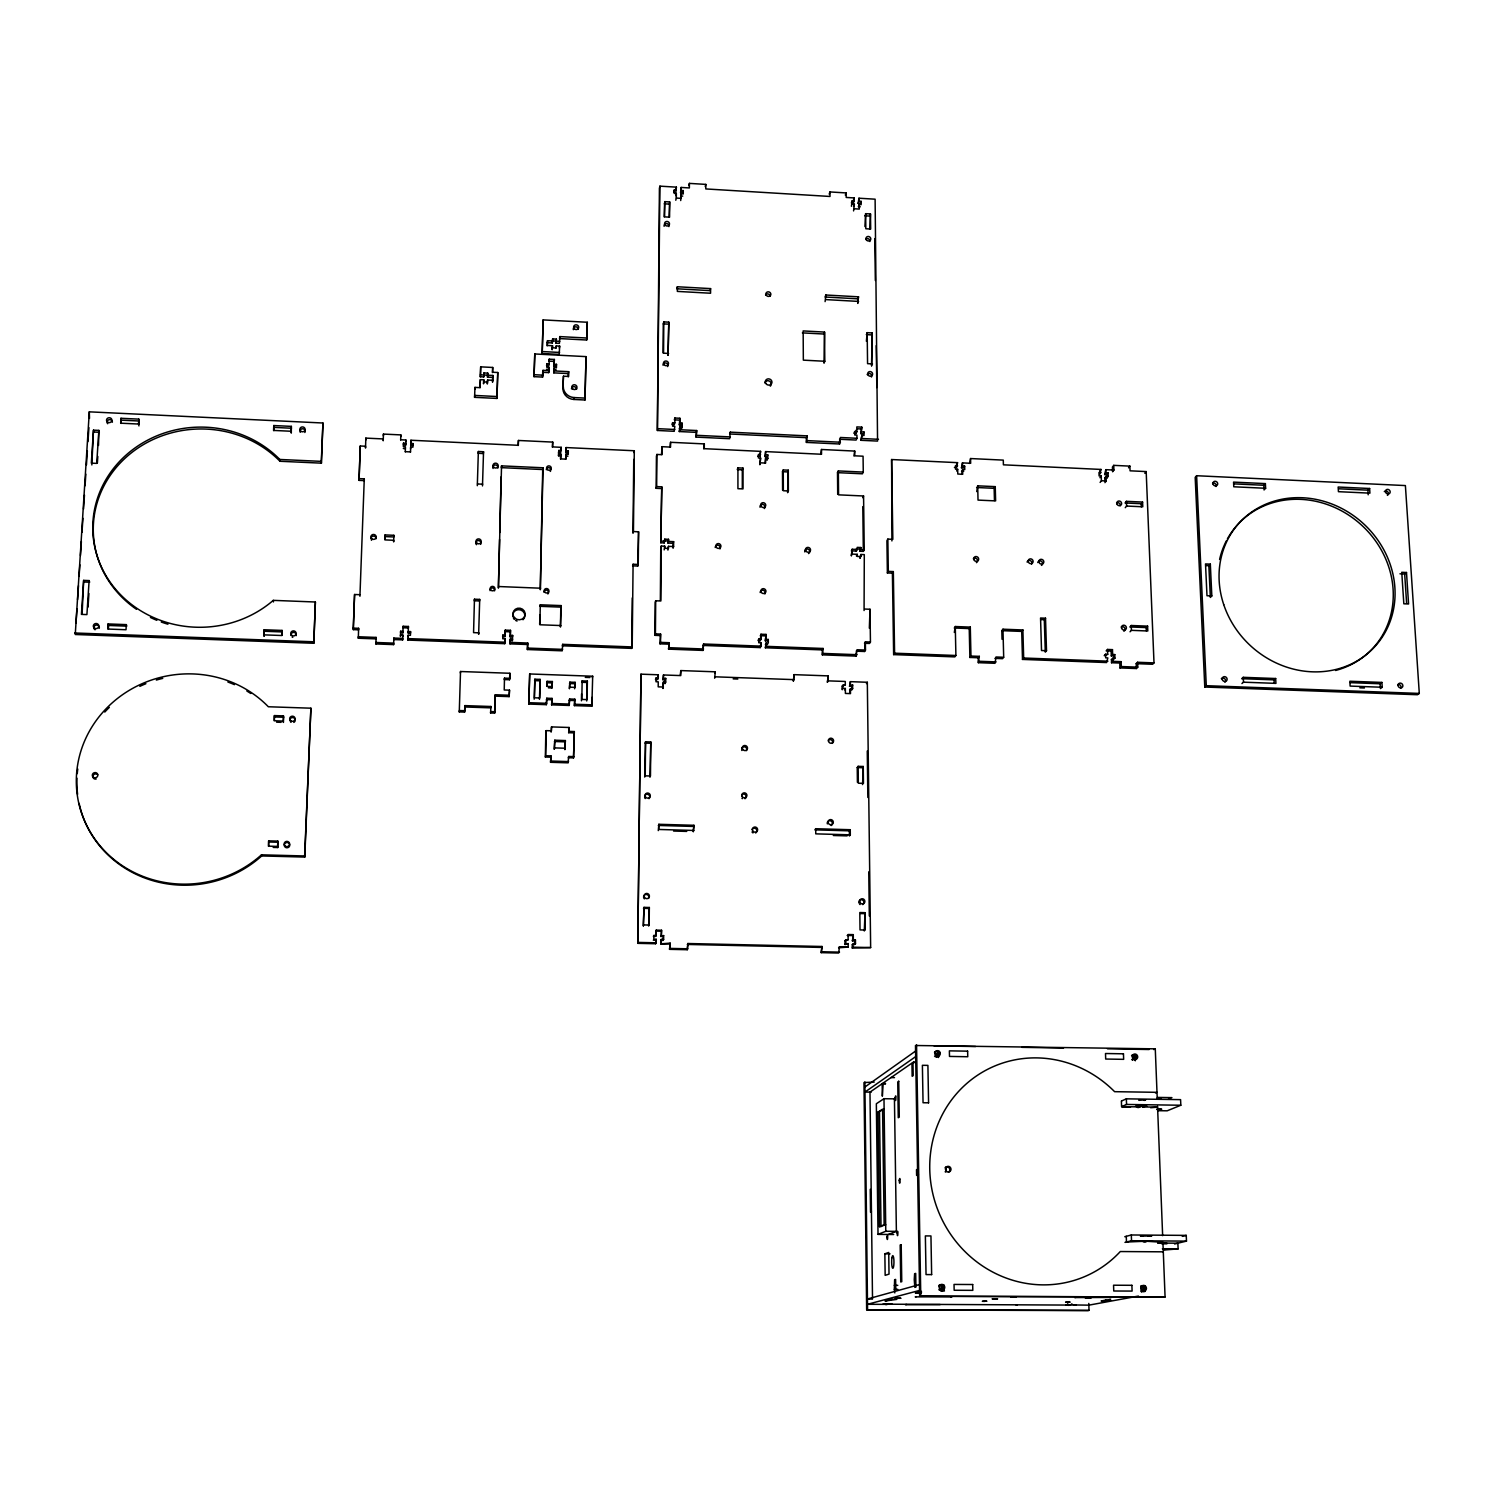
<?xml version="1.0" encoding="UTF-8"?>
<svg xmlns="http://www.w3.org/2000/svg" width="1494" height="1494" viewBox="0 0 1494 1494"><rect width="100%" height="100%" fill="white"/><g stroke="black" fill="none" stroke-linecap="round" stroke-linejoin="round"><path stroke-width="1.5" d="M696.111 432.345L679.284 431.542L679.845 429.73L696.69 430.533L696.073 437.107L729.651 438.713L730.286 432.158L807.152 435.875L806.405 442.411L839.591 443.998L840.394 437.481L856.958 438.284L856.921 435.127L854.773 435.015L854.736 431.542L856.884 431.654L856.828 426.91L861.795 427.153L860.974 433.671L863.121 433.783L863.999 431.99L861.851 431.897M737.924 467.846L737.924 488.687L742.985 488.911L742.985 468.089L737.924 467.846L737.27 469.583L742.313 469.826L742.985 468.089M710.584 288.603L710.565 293.235L677.361 291.405L677.38 286.755L710.584 288.603L709.986 290.62L676.838 288.79L677.38 286.755M714.655 678.22L715.29 671.814L680.816 670.582L680.218 675.325M375.89 643.951L375.909 642.476L393.669 643.13L393.632 644.605L375.89 643.951L376.096 637.415L358.299 636.743L358.336 638.237L376.077 638.89L376.096 637.415M693.926 825.286L693.309 831.598L693.926 825.286L658.854 824.296L658.275 830.608M696.073 437.107L696.69 430.533M668.602 644.157L659.993 643.839L660.535 642.383L669.163 642.7L668.584 649.143L702.964 650.413L703.581 643.989L760.969 646.136L760.969 642.831L758.747 642.756L758.747 639.115L760.969 639.189L760.95 634.24L766.067 634.427L765.358 640.851L767.58 640.926L768.308 639.469L766.086 639.395M703.693 448.872L704.309 443.905L670.563 442.299L670.003 447.285M702.964 650.413L703.581 643.989M704.309 443.905L704.29 448.686L760.577 451.356L759.886 456.305L757.719 456.212M688.846 185.592L689.406 183.388L705.803 184.397L705.803 188.935L830.01 196.461L829.973 191.942L846.146 192.931L846.202 197.451L854.288 197.936L853.485 203.091L851.393 202.96L852.215 200.812L854.325 200.943M679.284 431.542L679.863 426.537L682.048 426.649L682.067 423.138L679.882 423.045L679.322 424.856L681.507 424.968L682.067 423.138M679.322 424.856L679.901 418.264L674.858 418.021L674.317 419.851L679.359 420.094M680.704 200.551L681.283 193.809L683.262 193.94L683.281 190.597L681.133 190.466L680.592 192.651L682.721 192.782L683.281 190.597M680.592 192.651L681.152 187.441L689.369 187.945L689.406 183.388M679.845 429.73L679.863 426.537M679.882 423.045L679.901 418.264M681.283 193.809L681.245 198.366L676.315 198.067L675.774 200.252M681.133 190.466L681.152 187.441M679.303 428.348L681.488 428.461L681.507 424.968M680.816 670.582L680.778 675.587L663.485 674.971L662.925 679.714L665.185 679.789L665.726 678.388L663.467 678.313L662.925 679.714M669.592 944.059L660.74 943.853L670.171 943.125L669.555 949.344L687.277 949.717L687.894 943.517L822.017 946.486L821.214 952.649L838.638 953.041L839.479 946.879L848.2 947.084L848.162 943.573L845.006 944.451L848.162 943.573M687.277 949.717L687.894 943.517M659.993 643.839L660.591 634.072L655.418 633.867L654.895 635.342L660.068 635.548M660.348 600.214L660.759 547.644L661.3 546.02L664.718 546.169L664.699 548.298L668.453 548.447L668.472 546.337L673.589 546.543L673.626 541.65L668.509 541.444L667.967 543.069L673.084 543.293L673.626 541.65M668.509 541.444L668.528 539.315L664.755 539.166L664.214 542.901L660.815 542.77L661.767 486.839L656.669 486.596L656.146 488.314L661.244 488.557M661.506 454.475L662.085 446.687L670.545 447.098L670.563 442.299M658.854 824.296L658.798 829.469L693.907 830.459M660.535 642.383L660.591 634.072M661.3 546.02L660.852 600.98L655.698 600.775L655.175 602.306L654.895 635.342M660.815 542.77L661.767 486.839M662.085 446.687L662.01 454.699L656.93 454.456L656.426 456.23L656.146 488.314M663.056 352.883L663.28 323.881L663.803 321.901L668.808 322.162L668.061 355.367L668.808 322.162M664.12 216.854L664.737 201.634L669.686 201.933L669.573 217.153L664.625 216.873L664.737 201.634M663.803 321.901L663.56 353.182L668.584 353.443M660.74 943.853L661.3 939.409L663.616 939.446L663.653 935.58L660.964 936.477L663.653 935.58M660.964 936.477L661.562 930.258L656.239 930.127L655.642 936.364L653.345 936.308M663.448 681.992L662.869 688.417L663.448 681.992L665.689 682.086L665.726 678.388M664.158 549.904L664.718 546.169M664.214 542.901L664.755 539.166M661.282 942.919L661.3 939.409M661.525 935.524L661.562 930.258M663.467 678.313L663.485 674.971M660.759 940.342L663.075 940.398L663.093 936.533M662.906 683.393L665.147 683.468L665.185 679.789M669.069 217.134L669.686 201.933M667.911 550.072L668.472 546.337M667.967 543.069L668.528 539.315M668.584 649.143L669.163 642.7M674.858 418.021L674.821 422.802L672.636 422.69L672.599 426.182L674.802 426.294L674.242 431.299L657.379 430.477L659.414 188.356L659.918 186.152L676.39 187.142L675.83 192.371L673.701 192.24L674.224 190.055L676.371 190.186M674.224 190.055L674.205 193.398L676.334 193.51L676.315 198.067M669.555 949.344L670.171 943.125M673.084 543.293L673.047 548.167L673.589 546.543M644.007 907.362L643.335 925.888L644.007 907.362L649.33 907.493L649.162 925.047L648.639 926.019L649.33 907.493M644.717 777.067L645.539 741.79L650.786 741.958L650.469 776.002L645.221 775.834L645.539 741.79M649.965 777.235L650.786 741.958M655.418 633.867L655.698 600.775M656.669 486.596L656.93 454.456M657.379 430.477L659.918 186.152M656.239 930.127L656.183 935.412L653.886 935.356L653.849 939.24L656.165 939.278L655.586 943.741L637.826 943.349L640.963 674.168L658.294 674.784L658.275 678.127L656.015 678.052L655.997 681.731L658.238 681.824L658.2 686.848L663.392 687.035M655.586 943.741L656.165 939.278M383.416 435.912L383.435 434.082L400.822 434.903L400.765 436.734M633.755 459.461L632.97 533.209L633.437 531.565L638.573 531.789L638.237 564.471L633.082 564.246L632.205 646.921L562.696 644.344L562.342 645.8L631.719 648.377L632.261 597.936M633.437 531.565L634.296 450.758L566.151 447.565L565.74 452.57L567.963 452.663L568.318 450.871L566.095 450.777L565.74 452.57M633.082 564.246L632.616 565.852L637.751 566.058L638.573 531.789M637.826 943.349L640.963 674.168M384.966 539.073L384.985 537.41M385.078 534.927L385.041 536.589L393.818 536.962L393.856 535.3L385.078 534.927L384.892 539.894L393.688 540.268L393.65 541.911L393.856 535.3M591.848 706.214L592.688 676.222L529.698 673.962L528.801 704.066L546.356 704.664L546.785 698.221L552.052 698.408L551.622 704.851L569.139 705.448L569.587 699.005L574.835 699.192L574.387 705.616L591.848 706.214L591.979 697.418M568.262 757.719L573.528 757.888L574.312 731.556L569.046 731.388L568.672 732.695L573.939 732.882M574.648 688.771L575.115 682.328L569.868 682.142L569.419 688.585L569.868 682.142M573.528 757.888L574.312 731.556M574.387 705.616L574.835 699.192M575.115 682.328L575.041 687.371L569.793 687.184M568.691 371.67L568.336 373.593L553.807 372.865L554.143 370.923L568.691 371.67L568.598 376.451L563.462 376.208L562.939 388.496A11.149 10.346 14.9 0 0 573.864 399.458L584.976 400L586.021 356.618L534.777 353.966L534.049 376.656L542.602 377.086L543.013 370.363L549.008 370.661L549.064 367.468L546.841 367.356L546.916 363.845L549.138 363.957L549.232 359.176L554.367 359.456L553.938 366.179L556.16 366.291L556.496 364.349L554.274 364.237M584.976 400L586.021 356.618M587.291 322.256L587.03 338.036L559.858 336.598L559.522 338.578L586.656 340.016L587.291 322.256L543.144 319.903L542.191 353.518L559.223 354.395L559.671 346.104L556.272 345.917L555.936 347.897M581.446 700.798L581.558 693.851M582.137 680.89L581.838 699.435L587.086 699.603L587.366 681.077L582.137 680.89L581.745 682.291L586.974 682.478L587.366 681.077M586.694 700.985L586.974 682.478M562.939 388.496L563.462 376.208M560.81 607.124L560.455 627.05L561.165 605.593L540.286 604.79L539.988 606.321L560.81 607.124L561.165 605.593M565.628 459.312L566.039 454.307L568.262 454.419L568.318 450.871M527.457 644.512L509.977 643.858L510.238 642.383L527.755 643.036L527.363 649.535L562.248 650.824L562.696 644.344M566.039 454.307L565.946 459.144L560.81 458.901L560.904 454.083L558.849 453.971L558.513 455.763L560.549 455.857L560.904 454.083M566.095 450.777L566.151 447.565M568.28 376.787L568.336 373.593M565.367 740.557L564.881 749.521L565.367 740.557L554.797 740.202L554.311 749.185L554.797 740.202M568.672 732.695L569.102 727.485L551.529 726.906L551.118 732.135M550.651 757.178L545.366 757.01L545.683 755.721L550.987 755.889L550.558 762.295L568.168 762.836L568.616 756.45L573.901 756.618M569.046 731.388L569.102 727.485M569.139 705.448L569.587 699.005M547.121 345.842L547.495 340.707L556.067 341.099L556.403 339.119L552.649 338.914L552.294 342.948L547.178 342.686M547.495 340.707L547.402 345.469L552.519 345.73L552.481 347.785L556.235 347.99L556.272 345.917M542.602 377.086L542.696 372.305L548.69 372.604L549.064 367.468M552.201 347.691L552.164 349.764L552.519 345.73M552.649 338.914L552.294 342.948M545.366 757.01L545.833 731.948L546.169 730.641L551.454 730.809L551.529 726.906M546.711 686.101L547.103 681.339L552.369 681.525L551.94 687.968L548.429 687.856M545.683 755.721L546.169 730.641M546.356 704.664L546.785 698.221M547.103 681.339L547.009 686.4L552.276 686.586M552.332 447.117L552.724 442.093L518.437 440.469L518.101 445.492M553.807 372.865L554.199 367.729L556.422 367.86L556.496 364.349M553.938 366.179L554.367 359.456M552.724 442.093L552.631 446.911L561.202 447.322L560.792 452.327L558.569 452.234L558.513 455.763M554.143 370.923L554.199 367.729M559.858 336.598L559.428 343.321L556.029 343.153L556.067 341.099M556.029 343.153L556.403 339.119M551.94 687.968L552.369 681.525M550.558 762.295L550.987 755.889M551.622 704.851L552.052 698.408M558.849 453.971L558.905 450.441L561.128 450.534M560.493 459.069L560.549 455.857M527.363 649.535L527.755 643.036M534.049 376.656L534.777 353.966M528.801 704.066L529.698 673.962M534.18 699.173L534.852 679.21L540.118 679.396L539.764 697.978L534.478 697.791L534.852 679.21M542.191 353.518L543.144 319.903M539.633 624.268L540.1 614.762M542.714 469.546L540.305 589.756L543.013 467.771L501.536 465.867L501.312 467.641L542.714 469.546L543.013 467.771M540.286 604.79L539.894 624.772L560.81 625.556M539.446 699.36L540.118 679.396M509.977 643.858L510.313 639.04L512.591 639.133L512.33 640.609L510.052 640.515M510.145 636.836L510.388 635.361L512.666 635.436L512.405 636.93L510.145 636.836L510.5 630.337L505.252 630.132L504.897 636.649L502.619 636.556L502.862 635.081L505.14 635.155L505.252 630.132M460.525 671.516L459.274 711.91L464.597 712.078L464.895 705.616L490.928 706.494L490.574 712.955L494.645 713.086L495.056 696.129L509.137 696.615L509.51 690.153L504.225 689.985L504.486 678.145L509.771 678.332L509.884 673.271L460.525 671.516L460.357 672.935M504.486 678.145L504.244 679.546L509.51 679.733L509.884 673.271M510.238 642.383L510.313 639.04M510.388 635.361L510.5 630.337M509.137 696.615L509.51 690.153M512.33 640.609L512.666 635.436M518.437 440.469L518.343 445.305L410.906 440.244L410.831 442.056M480.284 376.768L480.489 374.845L492.871 375.461L492.74 380.26L487.586 380.018L487.53 382.09L483.739 381.904L483.533 383.827L483.795 379.812L480.358 379.644L480.134 387.656L474.961 387.394L474.569 397.329L496.942 398.431L497.763 372.51L492.609 372.249L492.721 367.468L480.694 366.852L480.284 376.768L483.72 376.936L483.925 375.013M496.942 398.431L497.763 372.51M494.645 713.086L495.28 694.747L509.379 695.233M499.575 539.446L498.398 588.094L501.536 465.867M499.743 532.499L501.088 476.903M502.862 635.081L502.768 638.76L505.047 638.834L504.729 643.671L407.955 640.086L408.142 635.23L410.439 635.305L410.551 631.607L408.254 631.514L408.179 633.026L410.476 633.101L410.551 631.607M504.729 643.671L505.047 638.834M483.72 376.936L483.981 372.94L487.754 373.127L487.492 377.142L492.647 377.403L492.871 375.461M479.705 599.411L478.64 634.315L478.846 632.821L473.561 632.634L474.457 599.206L479.705 599.411L479.518 600.962L474.27 600.756L474.457 599.206M482.487 485.923L483.533 451.748L478.36 451.505L478.173 453.298L483.328 453.541L483.533 451.748M487.38 381.922L487.324 384.014L487.586 380.018M492.422 372.585L492.721 367.468M492.647 377.403L492.534 382.184L492.74 380.26M393.837 638.069L393.8 639.563L402.652 639.88L402.708 638.386L393.837 638.069L393.632 644.605M464.597 712.078L464.895 705.616M477.314 485.699L478.36 451.505M480.004 387.562L480.358 379.644M480.489 374.845L480.694 366.852M405.696 445.063L405.752 443.251L403.492 443.139L403.436 444.951L405.696 445.063L405.864 440.002L400.653 439.759M413.054 443.587L412.979 445.399L410.719 445.305L410.794 443.475L413.054 443.587L412.942 447.154L410.682 447.042L410.607 448.854M408.179 633.026L408.422 626.472L403.119 626.285L403.063 627.779L408.348 627.984L408.422 626.472M400.653 439.964L400.822 434.903M403.492 443.139L403.38 446.706L405.453 446.799L405.285 451.86M405.808 441.832L405.864 440.002M400.635 631.234L400.597 632.746L402.894 632.821L402.95 631.327L400.635 631.234L400.467 636.425L400.523 634.931L402.82 635.025L402.652 639.88M402.894 632.821L403.119 626.285M410.495 452.103L410.682 447.042M410.719 445.305L410.906 440.244M383.435 434.082L383.23 440.767L383.248 438.937L365.825 438.115L365.526 448.051L365.507 446.239L360.278 445.996L359.046 480.377L364.293 480.62L364.275 478.846L359.027 478.622M358.336 638.237L358.616 628.302L353.275 628.115L354.582 594.5L359.886 594.705M359.923 596.274L364.275 478.846M402.764 636.519L402.82 635.025M358.616 628.302L358.653 629.814L353.312 629.628L354.582 594.5M359.046 480.377L360.278 445.996M304.645 855.969L310.901 708.193L268.341 706.755A110.556 104.916 -11.4 0 0 112.255 702.815A110.556 104.916 -11.4 0 0 105.346 851.655A110.556 104.916 -11.4 0 0 261.469 854.829L304.645 855.969L304.776 857.07L261.674 855.95A110.351 104.729 -11.4 0 1 153.191 880.788A110.351 104.729 -11.4 0 1 79.107 803.38M321.415 463.159L322.947 423.007L89.304 411.84L75.26 634.502L313.815 643.279L315.383 602.007L273.29 600.364A107.549 100.079 -1.9 0 1 121.126 595.284A107.549 100.079 -1.9 0 1 127.7 453.672A107.549 100.079 -1.9 0 1 279.826 459.461L321.322 461.366L321.415 463.159L279.994 461.272A107.363 99.911 -2 0 0 121.07 462.15A107.363 99.911 -2 0 0 136.496 609.309M321.322 461.366L322.947 423.007M304.776 857.07L310.901 708.193M313.815 643.279L315.383 602.007M408.067 636.724L408.142 635.23M407.955 640.086L408.03 638.592L504.972 642.196M277.772 847.528L277.828 841.103L268.659 840.861L268.416 846.164L277.585 846.407L277.772 847.528L273.197 847.415M274.41 715.589L274.168 720.762L283.225 721.06L283.393 722.405L283.617 717.251L283.449 715.887L274.41 715.589L274.429 720.388M268.696 845.529L268.659 840.861M282.086 630.431L281.843 635.51L263.896 634.857L264.139 629.758L282.086 630.431L282.105 635.323M291.143 431.262L291.349 426.369L273.775 425.547L273.551 430.421L291.143 431.262L291.293 433.092L291.349 426.369M277.585 846.407L277.828 841.103M283.225 721.06L283.449 715.887M264.139 629.758L264.102 636.351L263.896 634.857M273.813 430.645L273.775 425.547M126.318 624.623L126 629.74L107.773 629.049L108.091 623.932L126.318 624.623L126.785 626.154L108.595 625.463L108.091 623.932M138.531 424.035L138.83 419.123L120.995 418.283L120.678 423.194L138.531 424.035L138.961 425.921M139.073 424.277L138.83 419.123M108.371 628.881L108.595 625.463M121.257 423.437L120.995 418.283M76.026 622.886L76.941 608.936M77.557 599.654L78.491 585.704M79.089 576.404L79.854 564.788M80.471 555.488L81.386 541.556M82.002 532.256L82.917 518.306M83.533 509.024L84.467 495.074M85.065 485.774L85.83 474.158M86.447 464.858L87.362 450.927M87.978 441.626L88.912 427.676M89.509 418.395L89.304 411.84M83.645 580.382L81.423 614.389L86.913 614.594L89.117 580.587L83.645 580.382L82.133 613.679M93.487 430.141L91.321 463.14L96.718 463.383L98.865 430.403L93.487 430.141L91.844 464.951M88.034 607.087L88.912 593.51M97.371 463.009L97.801 456.417M98.511 445.436L98.865 430.403M474.775 389.318L474.961 387.394M474.569 397.329L474.756 395.424L497.166 396.545M483.776 374.863L483.981 372.94M483.589 381.736L483.795 379.812M487.492 377.142L487.754 373.127M459.274 711.91L459.442 710.546L464.765 710.714M542.696 372.305L543.013 370.363M490.928 706.494L490.704 707.857L464.727 706.979M546.916 363.845L546.599 365.806L548.821 365.918L549.138 363.957M490.574 712.955L490.798 711.592L494.869 711.742M549.232 359.176L548.914 361.137L554.031 361.399M495.056 696.129L495.28 694.747M504.897 636.649L505.14 635.155M548.69 372.604L549.008 370.661M559.335 348.065L559.671 346.104M509.51 679.733L509.771 678.332M558.569 452.234L558.905 450.441M560.848 449.115L561.202 447.322M573.864 399.458L574.238 397.572A11.168 10.365 14.9 0 1 563.275 386.591M586.656 340.016L587.03 338.036M675.848 189.346L676.39 187.142M675.811 195.695L676.334 193.51M633.829 452.551L634.296 450.758M705.224 186.582L705.803 184.397M592.278 677.622L592.688 676.222M672.636 422.69L672.095 424.52L674.28 424.613L674.821 422.802M637.751 566.058L638.237 564.471M681.488 428.461L682.048 426.649M631.719 648.377L632.205 646.921M730.286 432.158L729.651 433.97L806.386 437.667L807.152 435.875M829.189 194.108L829.973 191.942M656.015 678.052L655.492 679.453L657.752 679.527L658.275 678.127M657.771 676.184L658.294 674.784M845.324 195.098L846.146 192.931M665.147 683.468L665.689 682.086M851.431 206.265L852.215 200.812M853.447 200.084L854.288 197.936M853.522 206.396L854.363 204.248L852.252 204.118M853.578 210.915L854.363 204.248M863.999 431.99L864.036 435.464L861.889 435.352L861.048 440.3L877.557 441.085L875.111 199.188L858.975 198.216L858.154 203.371L860.264 203.501L861.104 201.354L859.013 201.223L858.154 203.371M760.577 451.356L759.886 456.305M861.104 201.354L861.142 204.659L859.218 204.547L858.359 206.695L860.301 206.807M760.595 458.042L759.904 464.578L760.595 458.042L758.41 457.948L758.41 454.437L760.577 454.55M825.865 295.009L825.062 297.007L857.705 298.819L858.546 296.82L825.865 295.009L825.099 301.62M837.704 494.365L837.499 472.646L862.393 473.803L863.271 472.085L863.065 456.212L854.773 455.819L854.717 451.076L821.495 449.489L821.532 454.251L765.6 451.599L764.909 456.548L767.076 456.641L767.785 454.886L765.619 454.774L764.909 456.548M767.785 454.886L767.804 458.397L765.619 458.284L764.928 463.233M864.914 226.546L865.624 213.661L870.479 213.941L870.685 229.03L865.829 228.75L865.624 213.661M767.804 458.397L767.094 460.152L767.076 456.641M869.788 228.993L870.479 213.941M824.8 361.268L823.997 363.173L824.539 332.079L803.156 330.921L803.342 360.147L824.8 361.268L824.539 332.079M782.595 490.144L782.501 471.693L783.248 469.956L788.272 470.18L788.365 490.966L787.618 492.665L788.272 470.18M858.546 296.82L857.761 303.413L857.705 298.819M714.655 673.215L715.29 671.814M866.389 341.248L867.174 332.658L872.085 332.938L871.618 365.806L872.085 332.938M821.495 449.489L820.729 454.419M854.736 431.542L853.877 433.335L856.025 433.447L856.884 431.654M837.499 472.646L838.339 470.927L863.271 472.085M758.747 639.115L758.037 640.571L760.259 640.646L760.969 639.189M760.259 640.646L760.95 634.24M860.974 433.671L861.795 427.153M856.958 438.284L856.099 440.058L839.553 439.255M760.969 642.831L760.259 647.593L702.983 645.445M854.717 451.076L853.896 455.987M861.048 440.3L861.889 435.352M765.358 640.851L766.067 634.427M760.259 647.593L760.969 646.136M765.376 647.78L766.105 646.342L823.138 648.471L822.316 649.909L765.376 647.78L766.086 643.018L768.308 643.111L768.308 639.469M862.692 497.67L863.569 495.989L838.564 494.85L838.339 470.927M954.423 467.435L956.571 467.547L957.542 462.654L891.619 459.536L891.899 540.94M852.178 549.269L851.375 555.693L852.178 549.269L857.201 549.475L857.183 547.383L860.861 547.532L860.002 551.23L863.345 551.379L864.242 549.773L863.569 495.989M851.319 550.856L856.323 551.081L857.201 549.475M856.379 555.917L857.257 554.33L852.234 554.106M860.002 551.23L860.861 547.532M794.136 674.653L793.389 681.04L794.136 674.653L828.218 675.886L827.433 682.254L828.218 675.886M860.936 554.479L860.096 558.158L860.936 554.479L864.298 554.629L864.074 610.542M655.642 936.364L656.183 935.412M891.619 459.536L892.833 539.315L887.847 539.11L886.913 540.716L887.38 572.949L892.404 573.154L893.337 571.586L888.314 571.38L887.38 572.949M864.97 609.048L870.012 609.253L870.442 642.028L865.381 641.822L865.474 650.058L857.014 649.741L856.193 656.109L822.354 654.858L823.138 648.471M663.075 940.398L663.616 939.446M956.496 464.391L957.542 462.654M870.012 609.253L869.34 628.19M956.646 471.002L957.673 469.284L955.544 469.191L955.469 465.717L957.598 465.811M1099.808 474.27L1100.985 469.433L1003.408 464.821L1003.277 460.115L970.558 458.546L970.67 463.271L962.453 462.897L961.482 467.771L963.611 467.865L964.657 466.147L962.528 466.053L961.482 467.771M961.632 474.401L962.603 469.527L964.75 469.62L964.657 466.147M970.558 458.546L969.569 463.439M856.137 651.179L864.578 651.477L865.381 641.822M843.083 684.719L842.261 689.742L842.224 686.082L845.305 684.794L845.268 681.469L828.255 680.872M864.578 651.477L865.474 650.058M870.442 642.028L869.527 643.466L864.484 643.279M845.305 684.794L842.224 686.082M844.483 689.817L845.343 688.454L843.12 688.361M855.427 939.913L852.439 940.79L855.427 939.913L855.483 943.741L852.308 944.619L852.346 948.111L870.647 947.569L867.323 682.272L850.366 681.656L849.526 686.344L852.607 685.055L849.526 686.344M976.721 491.582L977.692 485.83L995.247 486.633L995.62 500.901L978.028 500.098L977.692 485.83M849.6 693.309L850.441 688.622L852.644 688.715L852.607 685.055M849.563 690.004L852.644 688.715M994.462 500.527L994.145 488.314L995.247 486.633M866.427 683.636L867.323 682.272M970.969 656.053L979.317 656.352L978.234 657.771L969.886 657.453L970.969 656.053L970.297 627.106L955.282 626.528L955.899 655.492L954.853 656.893L893.636 654.615L894.589 653.195L893.337 571.586M954.33 632.448L955.282 626.528M857.407 782.314L857.239 767.561L858.135 766.329L863.252 766.497L863.457 783.379L858.322 783.211L858.135 766.329M815.724 828.722L814.902 829.861L849.358 830.832L850.254 829.712L815.724 828.722L815.761 833.857L850.31 834.829L850.254 829.712M862.561 784.574L863.252 766.497M969.886 657.453L969.232 628.582L970.297 627.106M1099.696 471.152L1100.985 469.433M1099.939 477.725L1101.209 476.026L1099.117 475.932L1098.986 472.477L1101.097 472.571M1119.79 663.037L1111.555 662.738L1112.899 661.338L1121.135 661.655L1119.79 663.037L1119.958 667.93L1136.392 668.528L1136.206 663.653L1152.602 664.27L1154.003 662.888L1146.178 471.581L1130.062 470.815L1129.875 466.128L1113.74 465.362L1113.908 470.05L1105.821 469.676L1104.645 474.513L1106.755 474.606L1108.044 472.907L1105.952 472.814L1104.645 474.513M1100.107 482.431L1101.395 480.732L1101.209 476.026M1113.74 465.362L1112.432 467.062L1112.6 471.749L1113.908 470.05M1104.888 481.087L1104.776 477.949L1106.064 476.25L1108.174 476.362L1108.044 472.907M1104.776 477.949L1106.886 478.043L1108.174 476.362M1104.944 482.655L1106.251 480.975L1106.064 476.25M1128.53 467.827L1129.875 466.128M1002.044 639.283L1001.82 630.655L1002.96 629.198L1022.886 629.964L1023.67 658.014L1022.494 659.414L1106.624 662.552L1107.838 657.902L1105.691 657.827L1105.56 654.241L1107.708 654.335L1107.521 649.442L1112.47 649.629L1112.638 654.521L1111.312 655.922L1114.785 654.596L1112.638 654.521M1002.96 629.198L1003.688 657.267L996.012 656.986L995.004 663.299L978.346 662.682L979.317 656.352M850.31 834.829L849.414 835.949L849.358 830.832M1144.815 473.281L1146.178 471.581M1022.494 659.414L1021.709 631.42L1022.886 629.964M1126.401 501.33L1125.075 502.974L1141.229 503.721L1142.574 502.059L1126.401 501.33L1126.588 506.055L1125.262 507.699M1003.688 657.267L1002.549 658.686L994.892 658.387M1046.51 650.712L1045.296 652.131L1044.306 619.674L1045.52 618.199L1040.552 618.012L1041.523 650.525L1046.51 650.712L1045.52 618.199M1196.619 475.727L1195.181 477.408L1204.78 687.035L1417.451 694.729L1419.3 693.421L1405.387 485.569L1196.619 475.727L1206.274 685.69L1204.78 687.035M821.214 952.649L822.017 946.486M1107.521 649.442L1106.195 650.861L1111.125 651.048L1112.47 649.629M1131.219 625.5L1129.875 626.957L1146.215 627.592L1147.597 626.135L1131.219 625.5L1131.406 630.337L1130.062 631.794M1265.623 488.277L1264.055 489.939L1263.812 485.27L1265.381 483.608L1233.558 482.114L1233.783 486.783L1265.623 488.277L1265.381 483.608M1105.56 654.241L1104.234 655.661L1107.708 654.335M864.298 930.986L865.026 912.666L859.816 912.535L860.021 929.903L865.231 930.034L865.026 912.666M1111.555 662.738L1111.443 659.489L1114.916 658.163L1114.785 654.596M845.006 944.451L844.969 940.622L848.125 939.745L848.069 934.516L853.279 934.628L853.335 939.857M839.479 946.879L838.601 947.794L848.2 947.084M1111.443 659.489L1114.916 658.163M848.125 939.745L844.969 940.622M852.439 940.79L853.279 934.628M1211.821 595.938L1210.345 597.432L1208.851 565.684L1210.327 564.134L1205.509 563.929L1206.984 595.732L1211.821 595.938L1210.327 564.134M1119.958 667.93L1121.303 666.548L1121.135 661.655M852.308 944.619L855.483 943.741M852.346 948.111L853.205 943.704M1136.206 663.653L1137.569 662.272L1154.003 662.888M1136.392 668.528L1137.774 667.146L1137.569 662.272M1338.717 488.781L1367.906 490.163L1369.624 488.501L1369.923 493.151L1338.437 491.675L1338.157 487.025L1369.624 488.501M1275.671 678.519L1243.251 677.324L1241.701 678.687L1274.065 679.863L1275.671 678.519L1275.932 683.374L1243.494 682.179L1241.944 683.542M1399.953 573.808L1404.677 574.013L1406.489 572.501L1408.581 603.987L1403.837 603.8L1401.745 572.295L1406.489 572.501M1380.12 683.766L1381.913 682.422L1382.211 687.259L1380.419 688.585L1380.12 683.766L1350.389 682.665M874.195 1082.067L863.98 1082.571L866.651 1309.808L1087.725 1310.611L1089.033 1310.369L1088.79 1303.422M1157.271 1099.248L1155.273 1048.844L915.486 1045.501L919.669 1296.232L1165.077 1296.997L1162.93 1242.578M864.933 1086.997L915.579 1051.066M915.673 1056.631L864.989 1092.058L871.207 1092.151M885.568 1083.766L882.17 1083.71L869.975 1092.133L872.515 1299.033M914.011 1061.674L912.965 1062.402L913.207 1075.587L912.162 1076.278L911.938 1063.112L882.637 1083.374L885.4 1083.748M939.128 1051.459L938.493 1057.528M939.931 1052.56L936.645 1053.289L936.701 1056.968M895.186 1098.874L883.981 1098.706L876.343 1103.749L878.024 1234.38L893.692 1234.511M877.949 1112.152L882.581 1109.164L884.149 1224.763L879.443 1226.705L877.949 1112.152L884.149 1109.202M1136.336 1055.884L1132.713 1056.575L1132.844 1060.236M1153.741 1049.591L1155.273 1048.844M918.324 1168.906L916.513 1169.783L916.606 1175.423L918.418 1174.564M871.45 1211.858L870.535 1212.25L870.255 1189.317M1121.527 1101.003L1126.345 1098.837L1180.577 1099.64L1180.82 1105.243L1167.188 1110.808L1157.962 1110.696M1121.733 1106.587L1126.551 1104.458L1180.82 1105.243M1138.801 1100.35L1145.73 1099.771L1144.217 1100.443M1155.46 1092.992L1156.991 1092.319L1114.617 1091.684A114.515 108.763 64.9 0 0 959.204 1090.769A114.515 108.763 64.9 0 0 964.9 1251.505A114.515 108.763 64.9 0 0 1120.295 1251.542L1163.303 1251.823M1130.603 1106.774L1122.368 1107.315M1138.54 1104.906L1135.571 1106.382L1137.905 1106.419L1136.897 1106.849L1121.583 1106.643L1121.396 1101.059M1168.476 1099.08L1171.912 1097.623L1157.981 1097.418M879.443 1226.705L885.737 1224.781L884.149 1224.763M878.024 1234.38L885.774 1231.28L897.147 1231.373M888.463 1234.455L896.381 1231.373L894.439 1098.856M884.859 1253.821L888.725 1252.458L889.023 1274.121L885.158 1275.334L884.859 1253.821L890.051 1253.858M897.857 1289.378L894.327 1289.359L894.626 1279.723L895.616 1279.406L895.765 1288.967M894.327 1289.359L894.813 1292.908M919.482 1284.579L867.435 1299.014L871.674 1299.033M919.576 1290.405L867.491 1304.299L884.448 1304.355M1124.777 1236.715L1131.313 1234.978L1186.255 1235.389L1186.479 1241.122L1174.583 1243.979M921.481 1291.395L917.82 1292.366L921.518 1292.385M882.861 1304.187L892.348 1304.225M1124.982 1242.41L1131.537 1240.73L1186.479 1241.122M916.308 1296.605L915.243 1296.885L952.033 1296.773L950.912 1297.035M866.651 1309.808L1089.033 1310.369M919.669 1296.232L1165.077 1296.997M943.666 1290.517L943.554 1284.691L943.629 1288.575M890.144 1304.206L1067.276 1305.065M942.228 1290.928L941.089 1291.208L940.977 1285.419L942.116 1285.12L942.228 1290.928L944.469 1290.928M906.428 1304.449L905.457 1304.692L940.156 1304.579M1182.277 1236.36L1186.255 1235.389M1157.682 1243.045L1177.87 1243.195L1178.112 1248.891L1163.957 1250.048M1016.125 1305.121L1017.302 1304.878M1076.053 1297.296L1074.69 1297.558L1111.181 1297.446L1109.781 1297.707M1145.02 1286.11L1141.304 1286.39L1141.509 1292.123M1065.95 1304.897L1076.203 1304.766L1075.269 1304.934M1073.103 1304.934L1088.846 1305.158L1138.465 1296.064M1157.028 1109.09L1161.753 1109.22L1156.954 1109.538M1157.178 1097.959L1161.305 1098.165L1157.084 1098.52M914.982 1062.421L912.461 1062.738L913.357 1063.074M1163.154 1249.096L1167.337 1249.208L1163.06 1249.414M884.99 1083.094L883.215 1083.225L882.338 1096.185L882.17 1083.71M1067.818 1301.984C1060.105 1302.357 1075.717 1301.853 1067.893 1302.226M984.49 1301.125C992.707 1301.367 976.516 1301.143 984.714 1301.386M894.271 1285.326L897.801 1285.344M1157.719 1242.653L1162.911 1242.298L1145.693 1241.215L1126.476 1242.037L1126.271 1236.304M1162.388 1248.779L1178.112 1248.891M1142.798 1236.154L1140.426 1236.136L1151.762 1235.93L1148.27 1236.192M891.022 1077.566L894.495 1077.622M1136.673 1105.915L1145.954 1105.373L1144.423 1106.027L1146.776 1106.064L1142.294 1106.923L1157.57 1107.147L1150.66 1107.726M933.993 1045.819L975.619 1046.528M1021.896 1047.331L1063.523 1048.041M1107.484 1048.807L1149.11 1049.516M638.33 942.415L656.127 942.807M853.242 947.196L870.647 947.569M687.296 944.451L821.158 947.42M670.134 948.41L687.875 948.802M822.055 951.753L839.516 952.126M643.484 908.352L648.807 908.483M860.637 913.562L864.092 913.637M643.839 924.917L649.162 925.047M655.698 931.079L661.002 931.21M847.173 935.449L852.383 935.561M653.308 940.174L655.623 940.23M268.864 842L277.996 842.242M658.312 825.454L693.328 826.443M673.589 831.038L686.736 831.411M833.335 835.501L847.117 835.874M554.461 741.51L565.012 741.846M554.666 747.896L565.236 748.233M857.239 767.561L862.355 767.729M550.894 761.025L568.542 761.585M274.597 716.952L283.617 717.251M276.614 722.181L281.133 722.33M645.034 743.078L650.263 743.246M585.293 677.38L589.943 677.529M534.553 680.629L539.82 680.816M546.785 682.739L552.033 682.926M569.494 683.542L574.742 683.729M546.449 699.603L551.716 699.771M569.214 700.387L574.462 700.555M529.1 702.703L546.692 703.301M551.958 703.487L569.494 704.085M574.76 704.253L592.259 704.851M264.345 631.271L282.254 631.943M669.125 647.686L703.562 648.975M823.175 653.42L857.07 654.689M979.448 661.282L996.143 661.898M1121.303 666.548L1137.774 667.146M527.643 648.079L562.603 649.367M74.7 632.989L313.703 641.785M1381.913 682.422L1349.848 681.245L1350.128 686.082L1382.211 687.259M1359.839 687.838L1364.414 687.987M1206.274 685.69L1419.3 693.421M715.29 676.819L794.154 679.639M733.181 678.874L737.812 679.042M954.236 628.003L969.232 628.582M1001.82 630.655L1021.709 631.42M760.241 635.697L765.358 635.902M505.009 631.626L510.257 631.831M765.376 644.474L767.58 644.568M894.589 653.195L955.899 655.492M1023.67 658.014L1107.95 661.17M498.641 586.526L540.623 588.206M84.206 581.988L89.64 582.212L89.117 580.587M1041.019 619.543L1044.306 619.674M1131.406 630.337L1147.803 630.991L1147.597 626.135M860.974 556.571L857.276 556.422L857.257 554.33M664.232 540.791L667.986 540.959M859.984 549.138L856.305 548.97L856.323 551.081M661.338 541.127L664.755 541.276M860.88 549.624L864.242 549.773M1205.639 565.535L1208.851 565.684M1126.588 506.055L1142.779 506.783L1142.574 502.059M788.365 490.966L783.342 490.742L783.248 469.956M477.501 483.963L482.693 484.187M1234.324 483.888L1263.812 485.27M961.557 471.245L963.686 471.338M760.595 462.841L765.638 463.065L765.619 458.284M94.01 432.009L99.37 432.27M1101.395 480.732L1106.251 480.975M403.324 448.517L405.397 448.611M565.684 456.1L567.907 456.193M405.304 451.674L410.514 451.916M782.501 471.693L787.525 471.917M976.609 487.511L994.145 488.314M857.612 428.797L860.918 428.965M657.902 428.666L674.784 429.488M861.926 438.508L878.472 439.311M696.671 435.314L730.286 436.92M807.19 440.618L840.431 442.224M121.462 420.169L139.259 421.009M273.962 427.396L291.498 428.236M574.238 397.572L585.368 398.114M872.496 363.92L867.566 363.658L867.174 332.658M542.509 351.557L559.559 352.453M546.524 369.298L548.746 369.41M553.882 369.672L556.085 369.784M534.329 374.714L542.92 375.162M663.28 323.881L668.285 324.142M866.296 334.619L871.189 334.88M802.39 332.882L823.754 334.021M556.366 341.174L559.764 341.342M825.902 299.603L858.602 301.414M680.741 195.994L682.702 196.125M854.419 208.768L859.274 209.067L859.218 204.547M664.232 203.8L669.163 204.099M864.765 215.79L869.601 216.07M261.469 854.829L261.674 855.95M273.29 600.364L273.477 601.933M279.826 459.461L279.994 461.272M1404.677 574.013L1406.62 603.202M1367.906 490.163L1368.187 494.794M1274.065 679.863L1274.233 683.094M1243.251 677.324L1243.494 682.179M1141.229 503.721L1141.341 506.858M1146.215 627.592L1146.346 630.804M1157.533 1106.176L1162.649 1235.65M1136.243 1058.48L1136.112 1054.801L1135.309 1060.796M1134.207 1055.847L1134.338 1059.507M1142.835 1286.091L1143.041 1291.843M1106.755 474.606L1106.886 478.043M1113.441 655.997L1113.572 659.564M1105.821 469.676L1105.952 472.814M1112.769 658.088L1112.899 661.338M1111.125 651.048L1111.312 655.922M1126.345 1098.837L1126.551 1104.458M1131.313 1234.978L1131.537 1240.73M978.234 657.771L978.346 662.682M353.275 628.115L353.312 629.628M962.453 462.897L962.528 466.053M962.603 469.527L962.715 474.27L957.785 474.028L957.673 469.284M945.889 1167.393L945.963 1171.184M937.746 1052.523L937.821 1056.221M916.55 1044.717L920.771 1295.952M915.915 1287.118L915.691 1273.392L914.627 1273.71L914.253 1279.555L914.851 1287.417M892.404 573.154L893.636 654.615M887.847 539.11L888.314 571.38M874.756 238.592L875.335 280.48M876.231 345.656L876.829 387.562M883.981 1098.706L885.774 1231.28M879.499 1112.171L881.012 1226.723M867.267 751.015L867.846 797.479M868.761 871.824L869.321 915.971M858.975 198.216L859.013 201.223M862.804 506.615L863.345 551.379M864.858 1081.936L867.566 1309.566M855.987 430.291L856.025 433.447M856.155 652.822L856.193 656.109M851.729 686.418L851.767 690.079M854.531 940.846L854.568 944.675M850.366 681.656L850.403 684.98M850.441 688.622L850.497 693.608L845.399 693.44L845.343 688.454M845.847 939.689L845.884 943.536M839.572 440.842L839.591 443.998M822.316 649.909L822.354 654.858M806.386 437.667L806.405 442.411M365.825 438.115L365.843 439.946M765.6 451.599L765.619 454.774M766.086 643.018L766.105 646.342M742.313 469.826L742.313 488.314M1227.377 538.942A91.601 83.01 42.1 0 1 1371.361 535.45A91.601 83.01 42.1 0 1 1335.561 670.489M1219.59 559.466A91.601 83.01 42.1 0 1 1226.369 540.847M1212.549 483.197A2.484 2.241 37.8 0 1 1215.967 486.521M1384.303 491.601A2.465 2.204 41.1 0 1 1387.851 491.993A2.465 2.204 41.1 0 1 1387.384 495.373M1397.861 684.495A2.521 2.278 46.1 0 1 1400.793 688.118M1221.345 678.649A2.54 2.334 43.4 0 1 1224.781 678.78A2.54 2.334 43.4 0 1 1224.949 682.198M1069.144 1305.233A2.614 2.465 71.3 0 1 1067.258 1304.953M887.305 1304.262A2.633 2.521 77.3 0 1 884.765 1304.243M1071.889 1303.776A2.633 2.484 71.2 0 1 1067.575 1303.758M888.762 1303.608A2.633 2.54 77.2 0 1 885.176 1303.59M573.341 329.67A2.558 2.353 15.1 0 1 575.507 326.831A2.558 2.353 15.1 0 1 578.346 329.315M571.474 388.926A2.577 2.39 14.9 0 1 574.088 386.666A2.577 2.39 14.9 0 1 576.609 389.187M77.595 794.322A110.351 104.729 -11.4 0 1 76.96 778.187M77.258 773.631A110.351 104.729 -11.4 0 1 77.763 769.055M104.767 712.078A110.351 104.729 -11.4 0 1 109.342 707.372M139.857 686.344A110.351 104.729 -11.4 0 1 145.908 683.71M156.347 680.069A110.351 104.729 -11.4 0 1 162.734 678.388M227.891 682.03A110.351 104.729 -11.4 0 1 234.446 684.644M246.865 691.031A110.351 104.729 -11.4 0 1 250.768 693.477M288.865 847.061A2.745 2.633 -11 0 1 284.402 845.977A2.745 2.633 -11 0 1 287.371 842.504A2.745 2.633 -11 0 1 289.332 846.519M295.102 720.874A2.708 2.577 -4.4 0 1 293.776 722.405M291.069 722.312A2.708 2.577 -4.4 0 1 290.527 721.882M289.873 720.706A2.708 2.577 -4.4 0 1 291.928 717.606A2.708 2.577 -4.4 0 1 295.158 719.548M96.158 779.028A2.783 2.633 -14 0 1 93.524 778.262M93.114 777.702A2.783 2.633 -14 0 1 97.67 774.658M167.926 624.193A107.363 99.911 -2 0 1 161.259 622.027M156.87 620.327A107.363 99.911 -2 0 1 150.446 617.452M107.699 423.717A2.689 2.465 -2.3 0 1 108.819 419.758A2.689 2.465 -2.3 0 1 112.386 422.204M300.275 432.308A2.633 2.428 3.8 0 1 302.722 428.759A2.633 2.428 3.8 0 1 304.832 432.513M95.074 629.758A2.745 2.558 -8.2 0 1 94.178 626.416A2.745 2.558 -8.2 0 1 97.67 625.22A2.745 2.558 -8.2 0 1 99.183 628.339M290.975 635.473A2.689 2.54 -1.3 0 1 293.702 632.373A2.689 2.54 -1.3 0 1 296.148 635.66M292.787 637.322A2.689 2.54 -1.3 0 1 292.152 637.042M973.322 558.756A2.54 2.353 33.4 0 1 977.039 559.148A2.54 2.353 33.4 0 1 976.404 562.659M1027.088 562.099A2.521 2.334 35.2 0 1 1030.356 560.642A2.521 2.334 35.2 0 1 1031.644 564.116M1121.284 626.938A2.54 2.334 39.6 0 1 1124.683 627.947A2.54 2.334 39.6 0 1 1123.899 631.234M1116.597 502.899A2.502 2.297 36.1 0 1 1120.257 505.719M1037.751 562.547A2.521 2.334 35.5 0 1 1041.598 561.427A2.521 2.334 35.5 0 1 1041.449 565.404M827.34 823.885A2.633 2.54 37.3 0 1 828.927 820.841A2.633 2.54 37.3 0 1 832.195 822.279A2.633 2.54 37.3 0 1 831.168 825.547M741.902 794.715A2.558 2.465 30.3 0 1 745.693 795.088A2.558 2.465 30.3 0 1 744.964 798.73M742.425 798.655A2.558 2.465 30.3 0 1 741.902 798.244M741.939 750.511A2.633 2.521 28.4 0 1 741.678 749.895M741.678 748.569A2.633 2.521 28.4 0 1 745.189 747A2.633 2.521 28.4 0 1 746.458 750.66M828.33 740.165A2.614 2.502 33.3 0 1 832.401 743.358M644.624 796.059A2.633 2.558 22 0 1 648.489 794.621A2.633 2.558 22 0 1 648.994 798.674M645.277 798.562A2.633 2.558 22 0 1 644.624 797.385M644.362 898.865A2.671 2.614 25.7 0 1 644.231 895.336A2.671 2.614 25.7 0 1 647.78 894.962A2.671 2.614 25.7 0 1 648.527 898.436M858.863 902.955A2.633 2.54 44.1 0 1 860.451 899.874A2.633 2.54 44.1 0 1 863.7 901.293A2.633 2.54 44.1 0 1 862.692 904.617M860.096 904.542A2.633 2.54 44.1 0 1 859.554 904.131M752.042 829.375A2.633 2.54 32.8 0 1 756.151 828.965A2.633 2.54 32.8 0 1 755.609 832.98M753.013 832.905A2.633 2.54 32.8 0 1 752.042 831.953M664.139 226.322A2.502 2.278 18.1 0 1 666.548 223.577A2.502 2.278 18.1 0 1 668.92 226.602M662.962 365.152A2.521 2.334 18.5 0 1 666.137 363.042A2.521 2.334 18.5 0 1 667.631 366.572M865.773 239.115A2.465 2.241 24.4 0 1 869.863 241.542M867.136 374.508A2.502 2.297 26.1 0 1 870.479 373.817A2.502 2.297 26.1 0 1 871.432 377.048M765.563 294.86A2.502 2.278 21.8 0 1 770.157 296.279M764.741 382.875A3.361 3.1 22.6 0 1 769.597 381.213A3.361 3.1 22.6 0 1 770.288 386.18M512.872 616.761A6.107 5.808 11.3 0 1 520.491 609.907A6.107 5.808 11.3 0 1 523.012 619.749M517.092 621.037A6.107 5.808 11.3 0 1 515.635 620.402M514.384 619.431A6.107 5.808 11.3 0 1 513.45 618.18M475.802 542.901A2.614 2.465 9.8 0 1 479.144 540.66A2.614 2.465 9.8 0 1 480.638 544.339M476.511 544.675A2.614 2.465 9.8 0 1 475.876 543.536M371.614 540.268A2.633 2.484 4.7 0 1 371.222 539.726M370.904 538.475A2.633 2.484 4.7 0 1 373.631 536.122A2.633 2.484 4.7 0 1 376.189 538.699M493.095 468.481A2.596 2.428 11.3 0 1 495.093 464.951A2.596 2.428 11.3 0 1 497.838 468.108M490.051 590.653A2.353 2.241 10 0 1 492.385 587.926A2.353 2.241 10 0 1 494.589 590.84M550.595 471.002A2.316 2.166 13.7 0 1 550.222 471.432M546.3 469.714A2.316 2.166 13.7 0 1 548.653 467.641A2.316 2.166 13.7 0 1 550.931 469.919M543.909 592.222A2.353 2.222 13.1 0 1 547.178 590.279A2.353 2.222 13.1 0 1 547.868 593.958M804.818 551.94A2.558 2.39 26.6 0 1 806.368 549.101A2.558 2.39 26.6 0 1 809.524 550.483A2.558 2.39 26.6 0 1 808.515 553.564M760.072 507.288A2.54 2.39 23.8 0 1 763.154 504.468A2.54 2.39 23.8 0 1 764.293 508.558M715.215 547.514A2.558 2.409 22.3 0 1 718.427 545.291A2.558 2.409 22.3 0 1 719.959 548.933M760.166 592.539A2.577 2.428 25.3 0 1 763.359 590.298A2.577 2.428 25.3 0 1 764.909 593.958M1140.688 1104.794A2.82 2.652 60.5 0 1 1137.382 1107.428M945.758 1172.155A2.857 2.745 66.4 0 1 945.179 1171.688M945.086 1167.673A2.857 2.745 66.4 0 1 949.25 1167.991A2.857 2.745 66.4 0 1 948.522 1172.174M1147.037 1240.748A2.895 2.708 66.9 0 1 1142.294 1240.711M1142.126 1104.869A2.82 2.652 60.4 0 1 1137.662 1106.046M934.478 1052.206A2.82 2.708 57.8 0 1 938.344 1052.262A2.82 2.708 57.8 0 1 938.419 1056.202A2.82 2.708 57.8 0 1 934.553 1056.127M1132.284 1059.881A2.801 2.633 58.1 0 1 1131.705 1059.433M1131.556 1055.53A2.801 2.633 58.1 0 1 1135.589 1055.866A2.801 2.633 58.1 0 1 1134.954 1059.918M938.792 1285.512A2.913 2.783 74.2 0 1 943.498 1286.838A2.913 2.783 74.2 0 1 940.137 1290.386M939.446 1290.106A2.913 2.783 74.2 0 1 938.867 1289.639M1140.706 1286.035A2.895 2.727 69.1 0 1 1144.908 1288.556A2.895 2.727 69.1 0 1 1140.893 1291.04M895.093 1097.754C895.69 1106.606 896.587 1090.695 895.093 1097.754M897.128 1232.998C897.689 1241.383 898.436 1226.798 897.128 1232.998M899.22 1180.297C899.874 1189.504 900.677 1173.276 899.22 1180.297M886.969 1236.939C887.492 1245.081 888.258 1231.019 886.969 1236.939M895.392 1298.286L900.733 1298.267L895.392 1298.286M915.486 1292.982L921.032 1292.964L915.486 1292.982M898.734 1081.264L897.745 1081.936L898.267 1117.755L899.276 1117.139L898.734 1081.264M992.333 1298.865L997.506 1298.846L992.333 1298.865M1010.971 1297.147L1016.35 1297.147L1010.971 1297.147M1161.566 1243.531L1167.113 1243.531L1161.566 1243.531M1085.447 1297.987L1090.825 1297.969L1085.447 1297.987M901.199 1244.67L900.172 1245.044L900.733 1281.983L901.76 1281.684L901.199 1244.67M891.582 1299.294L885.083 1301.013L896.848 1299.313L891.582 1299.294M1144.796 1285.68L1143.769 1285.886L1143.993 1291.638L1145.02 1291.432L1144.796 1285.68M1105.672 1300.135L1101.115 1300.994L1110.826 1300.154L1105.672 1300.135M931.64 1274.606L926.037 1274.587L925.365 1235.911L930.949 1235.949L931.64 1274.606M972.687 1284.523L954.031 1284.429L954.162 1290.256L972.799 1290.349L972.687 1284.523M1131.892 1285.307L1113.553 1285.214L1113.758 1291.003L1132.097 1291.077L1131.892 1285.307M928.577 1102.815L923.049 1102.74L922.396 1065.297L927.905 1065.39L928.577 1102.815M967.626 1051.16L949.381 1050.861L949.493 1056.426L967.757 1056.744L967.626 1051.16M1123.451 1053.812L1105.504 1053.513L1105.691 1059.041L1123.656 1059.339L1123.451 1053.812M1223.717 604.566A91.769 83.141 42 0 0 1373.21 648.359A91.769 83.141 42 0 0 1324.226 501.405A91.769 83.141 42 0 0 1223.717 604.566M1213.035 484.093A2.484 2.26 37.8 0 0 1217.087 485.326A2.484 2.26 37.8 0 0 1215.836 481.367A2.484 2.26 37.8 0 0 1213.035 484.093M1385.592 492.161A2.465 2.204 41 0 0 1389.607 493.393A2.465 2.204 41 0 0 1388.299 489.472A2.465 2.204 41 0 0 1385.592 492.161M1398.067 685.429A2.521 2.278 46.1 0 0 1401.802 687.651A2.521 2.278 46.1 0 0 1401.521 683.468A2.521 2.278 46.1 0 0 1398.067 685.429M1222.335 679.621A2.54 2.334 43.3 0 0 1226.481 680.853A2.54 2.334 43.3 0 0 1225.192 676.745A2.54 2.334 43.3 0 0 1222.335 679.621M574.35 328.773A2.558 2.353 15.1 0 0 578.626 327.933A2.558 2.353 15.1 0 0 575.545 324.87A2.558 2.353 15.1 0 0 574.35 328.773M572.557 388.757A2.577 2.39 15 0 0 576.871 387.898A2.577 2.39 15 0 0 573.789 384.798A2.577 2.39 15 0 0 572.557 388.757M285.391 846.258A2.745 2.652 -11 0 0 289.593 844.073A2.745 2.652 -11 0 0 285.578 841.682A2.745 2.652 -11 0 0 285.391 846.258M290.919 720.948A2.708 2.577 -4.3 0 0 295.084 718.857A2.708 2.577 -4.3 0 0 291.106 716.485A2.708 2.577 -4.3 0 0 290.919 720.948M94.197 777.72A2.801 2.633 -13.9 0 0 97.801 774.583A2.801 2.633 -13.9 0 0 93.226 773.276A2.801 2.633 -13.9 0 0 94.197 777.72M107.736 422.26A2.689 2.465 -2.2 0 0 111.901 420.318A2.689 2.465 -2.2 0 0 108.016 417.984A2.689 2.465 -2.2 0 0 107.736 422.26M300.537 430.982A2.633 2.446 3.8 0 0 305 430.104A2.633 2.446 3.8 0 0 301.9 426.967A2.633 2.446 3.8 0 0 300.537 430.982M94.552 628.227A2.745 2.558 -8.2 0 0 98.791 626.154A2.745 2.558 -8.2 0 0 94.832 623.782A2.745 2.558 -8.2 0 0 94.552 628.227M292.002 635.548A2.689 2.54 -1.3 0 0 296.129 633.493A2.689 2.54 -1.3 0 0 292.189 631.159A2.689 2.54 -1.3 0 0 292.002 635.548M973.808 559.484A2.54 2.353 33.4 0 0 977.991 560.736A2.54 2.353 33.4 0 0 976.777 556.646A2.54 2.353 33.4 0 0 973.808 559.484M1028.283 561.781A2.521 2.353 35.1 0 0 1032.447 563.033A2.521 2.353 35.1 0 0 1031.234 558.961A2.521 2.353 35.1 0 0 1028.283 561.781M1121.583 628.171A2.54 2.353 39.6 0 0 1125.748 629.422A2.54 2.353 39.6 0 0 1124.496 625.314A2.54 2.353 39.6 0 0 1121.583 628.171M1116.896 503.87A2.502 2.297 36.1 0 0 1120.986 505.103A2.502 2.297 36.1 0 0 1119.753 501.106A2.502 2.297 36.1 0 0 1116.896 503.87M1038.984 562.23A2.521 2.334 35.5 0 0 1043.148 563.481A2.521 2.334 35.5 0 0 1041.916 559.41A2.521 2.334 35.5 0 0 1038.984 562.23M828.18 822.746A2.633 2.54 37.3 0 0 832.55 824.034A2.633 2.54 37.3 0 0 831.355 819.683A2.633 2.54 37.3 0 0 828.18 822.746M742.182 796.526A2.558 2.465 30.3 0 0 746.57 796.657A2.558 2.465 30.3 0 0 744.385 792.847A2.558 2.465 30.3 0 0 742.182 796.526M742.63 749.241A2.633 2.521 28.4 0 0 747.149 749.39A2.633 2.521 28.4 0 0 744.871 745.487A2.633 2.521 28.4 0 0 742.63 749.241M828.516 741.304A2.614 2.502 33.3 0 0 832.849 742.593A2.614 2.502 33.3 0 0 831.654 738.297A2.614 2.502 33.3 0 0 828.516 741.304M645.389 796.825A2.652 2.558 22 0 0 649.946 796.956A2.652 2.558 22 0 0 647.705 793.034A2.652 2.558 22 0 0 645.389 796.825M644.456 897.296A2.671 2.614 25.7 0 0 649.05 897.408A2.671 2.614 25.7 0 0 646.79 893.431A2.671 2.614 25.7 0 0 644.456 897.296M859.778 901.946A2.652 2.558 44 0 0 864.148 903.216A2.652 2.558 44 0 0 862.934 898.846A2.652 2.558 44 0 0 859.778 901.946M752.49 830.178A2.633 2.558 32.8 0 0 756.86 831.467A2.633 2.558 32.8 0 0 755.684 827.116A2.633 2.558 32.8 0 0 752.49 830.178M664.886 224.754A2.502 2.278 18.1 0 0 669.181 224.996A2.502 2.278 18.1 0 0 667.071 221.448A2.502 2.278 18.1 0 0 664.886 224.754M663.803 364.424A2.54 2.334 18.5 0 0 668.154 364.648A2.54 2.334 18.5 0 0 666.007 361.006A2.54 2.334 18.5 0 0 663.803 364.424M866.296 239.75A2.465 2.241 24.4 0 0 870.498 239.992A2.465 2.241 24.4 0 0 868.35 236.463A2.465 2.241 24.4 0 0 866.296 239.75M868.051 374.957A2.502 2.297 26.1 0 0 872.309 375.181A2.502 2.297 26.1 0 0 870.143 371.558A2.502 2.297 26.1 0 0 868.051 374.957M766.254 295.158A2.502 2.278 21.8 0 0 770.53 295.401A2.502 2.278 21.8 0 0 768.383 291.816A2.502 2.278 21.8 0 0 766.254 295.158M765.768 383.398A3.361 3.1 22.6 0 0 771.539 383.678A3.361 3.1 22.6 0 0 768.644 378.841A3.361 3.1 22.6 0 0 765.768 383.398M514.646 617.918A6.125 5.827 11.4 0 0 524.936 615.696A6.125 5.827 11.4 0 0 517.596 608.263A6.125 5.827 11.4 0 0 514.646 617.918M476.698 543.032A2.614 2.465 9.8 0 0 481.105 542.098A2.614 2.465 9.8 0 0 477.987 538.942A2.614 2.465 9.8 0 0 476.698 543.032M371.614 538.606A2.652 2.484 4.8 0 0 376.077 537.672A2.652 2.484 4.8 0 0 372.958 534.497A2.652 2.484 4.8 0 0 371.614 538.606M493.711 467.23A2.596 2.428 11.3 0 0 498.081 466.333A2.596 2.428 11.3 0 0 494.981 463.215A2.596 2.428 11.3 0 0 493.711 467.23M490.854 590.13A2.372 2.241 10.1 0 0 494.813 589.271A2.372 2.241 10.1 0 0 491.993 586.414A2.372 2.241 10.1 0 0 490.854 590.13M547.271 469.527A2.334 2.166 13.7 0 0 551.174 468.724A2.334 2.166 13.7 0 0 548.373 465.923A2.334 2.166 13.7 0 0 547.271 469.527M544.88 592.278A2.353 2.222 13.2 0 0 548.821 591.419A2.353 2.222 13.2 0 0 546.001 588.58A2.353 2.222 13.2 0 0 544.88 592.278M805.845 550.931A2.558 2.39 26.6 0 0 810.215 551.118A2.558 2.39 26.6 0 0 808.011 547.383A2.558 2.39 26.6 0 0 805.845 550.931M761.025 506.205A2.558 2.39 23.8 0 0 765.414 506.391A2.558 2.39 23.8 0 0 763.21 502.675A2.558 2.39 23.8 0 0 761.025 506.205M716.186 547.121A2.577 2.428 22.3 0 0 720.594 547.308A2.577 2.428 22.3 0 0 718.39 543.555A2.577 2.428 22.3 0 0 716.186 547.121M761.212 592.24A2.577 2.428 25.3 0 0 765.619 592.408A2.577 2.428 25.3 0 0 763.397 588.655A2.577 2.428 25.3 0 0 761.212 592.24M945.553 1168.401A2.876 2.745 66.4 0 0 949.007 1171.931A2.876 2.745 66.4 0 0 950.147 1167.169A2.876 2.745 66.4 0 0 945.553 1168.401M934.814 1053.401A2.82 2.708 57.7 0 0 938.979 1055.884A2.82 2.708 57.7 0 0 938.886 1051.048A2.82 2.708 57.7 0 0 934.814 1053.401M1132.34 1056.725A2.801 2.633 58.1 0 0 1136.448 1059.171A2.801 2.633 58.1 0 0 1136.28 1054.39A2.801 2.633 58.1 0 0 1132.34 1056.725M939.24 1286.521A2.932 2.801 74.1 0 0 942.733 1290.106A2.932 2.801 74.1 0 0 943.909 1285.232A2.932 2.801 74.1 0 0 939.24 1286.521M1141.043 1287.492A2.913 2.727 69 0 0 1144.535 1291.04A2.913 2.727 69 0 0 1145.581 1286.222A2.913 2.727 69 0 0 1141.043 1287.492M891.937 1257.724A6.387 1.158 89.8 0 0 892.609 1268.201A6.387 1.158 89.8 0 0 893.898 1259.946A6.387 1.158 89.8 0 0 891.937 1257.724"/></g></svg>
